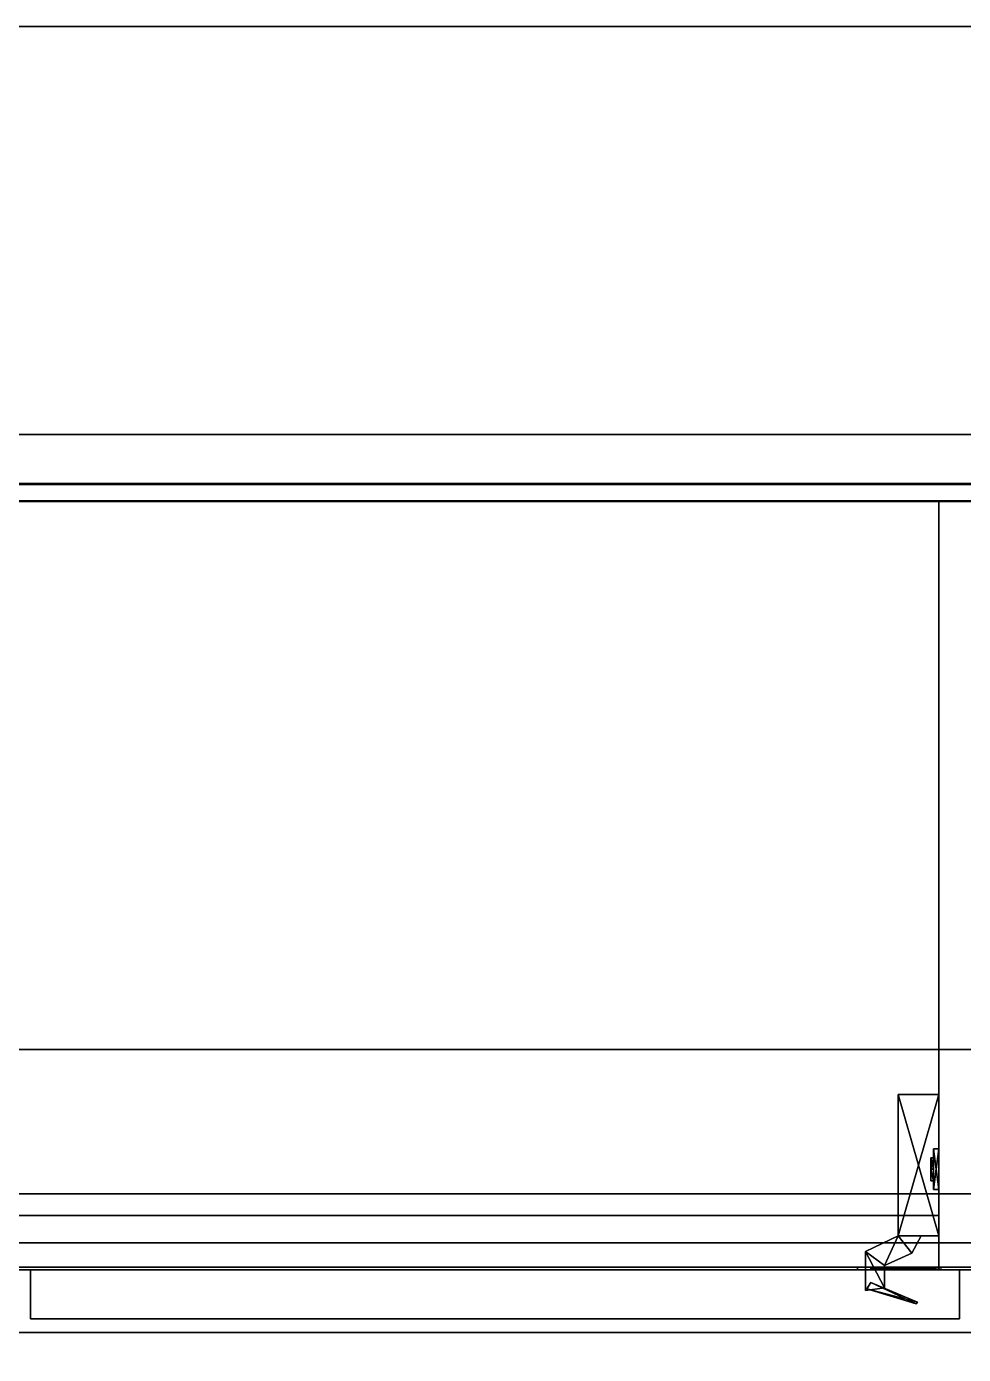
# Model space of a CAD drawing. Extents: x 0 to 5234, y -4951 to 0.
# Drawn here: x 1222.5 to 1567, y -488.1 to 0 of the extents above; entities that cross this region are included whole.
import ezdxf

# ---------------------------------------------------------------- set-up
doc = ezdxf.new("R2010")
doc.units = 0
for name, color, linetype in [('LAYER0', 7, 'CONTINUOUS'), ('LAYER100', 7, 'CONTINUOUS'), ('LAYER101', 7, 'CONTINUOUS'), ('LAYER103', 253, 'CONTINUOUS'), ('LAYER104', 253, 'CONTINUOUS'), ('LAYER105', 253, 'CONTINUOUS'), ('LAYER39', 7, 'CONTINUOUS'), ('LAYER40', 7, 'CONTINUOUS'), ('LAYER44', 7, 'CONTINUOUS'), ('LAYER45', 7, 'CONTINUOUS'), ('LAYER73', 7, 'CONTINUOUS'), ('LAYER79', 28, 'CONTINUOUS'), ('LAYER80', 253, 'CONTINUOUS'), ('LAYER81', 28, 'CONTINUOUS'), ('LAYER82', 253, 'CONTINUOUS'), ('LAYER83', 253, 'CONTINUOUS'), ('LAYER99', 7, 'CONTINUOUS')]:
    doc.layers.add(name, color=color, linetype=linetype)

msp = doc.modelspace()

# ---------------------------------------------------------------- linework, layer by layer
at = {"layer": 'LAYER0', "invisible_edges": 1}
for points in [[(5234, 0), (0, -4951), (0, 0), (5234, 0)], [(0, 0, 5), (5234, 0), (0, 0), (0, 0, 5)], [(5234, 0), (0, 0, 5), (5234, 0, 5), (5234, 0)], [(5234, -4951, 5), (0, 0, 5), (0, -4951, 5), (5234, -4951, 5)], [(0, 0, 5), (5234, -4951, 5), (5234, 0, 5), (0, 0, 5)], [(0, -4951), (5234, 0), (5234, -4951), (0, -4951)]]:
    msp.add_3dface(points, dxfattribs=at)
at = {"layer": 'LAYER100', "invisible_edges": 1}
for points in [[(1916, -168.2998, 844.5), (194, -174.2998, 844.5), (1916, -174.2998, 844.5), (1916, -168.2998, 844.5)], [(194, -174.2998, 844.5), (1916, -168.2998, 844.5), (194, -168.2998, 844.5), (194, -174.2998, 844.5)], [(194, -168.2998, 110), (1916, -174.2998, 110), (194, -174.2998, 110), (194, -168.2998, 110)], [(1916, -174.2998, 110), (194, -168.2998, 110), (1916, -168.2998, 110), (1916, -174.2998, 110)], [(1916, -168.2998, 844.5), (194, -168.2998, 110), (194, -168.2998, 844.5), (1916, -168.2998, 844.5)], [(194, -168.2998, 110), (1916, -168.2998, 844.5), (1916, -168.2998, 110), (194, -168.2998, 110)], [(1916, -174.2998, 110), (194, -174.2998, 844.5), (194, -174.2998, 110), (1916, -174.2998, 110)], [(194, -174.2998, 844.5), (1916, -174.2998, 110), (1916, -174.2998, 844.5), (194, -174.2998, 844.5)]]:
    msp.add_3dface(points, dxfattribs=at)
at = {"layer": 'LAYER101', "invisible_edges": 1}
for points in [[(1912, -150, 845), (198, -150, 725), (198, -150, 845), (1912, -150, 845)], [(198, -150, 725), (1912, -150, 845), (1912, -150, 725), (198, -150, 725)], [(1912, -168, 725), (198, -150, 725), (1912, -150, 725), (1912, -168, 725)], [(198, -150, 725), (1912, -168, 725), (198, -168, 725), (198, -150, 725)], [(198, -168, 845), (1912, -150, 845), (198, -150, 845), (198, -168, 845)], [(1912, -150, 845), (198, -168, 845), (1912, -168, 845), (1912, -150, 845)], [(1912, -168, 725), (198, -168, 845), (198, -168, 725), (1912, -168, 725)], [(198, -168, 845), (1912, -168, 725), (1912, -168, 845), (198, -168, 845)]]:
    msp.add_3dface(points, dxfattribs=at)
at = {"layer": 'LAYER103', "invisible_edges": 1}
for points in [[(2850, -150, 845), (150, -480, 845), (150, -150, 845), (2850, -150, 845)], [(150, -480, 845), (2850, -150, 845), (2850, -480, 845), (150, -480, 845)], [(150, -150, 863), (2850, -150, 845), (150, -150, 845), (150, -150, 863)], [(2850, -150, 845), (150, -150, 863), (2850, -150, 863), (2850, -150, 845)], [(2850, -480, 863), (150, -150, 863), (150, -480, 863), (2850, -480, 863)], [(150, -150, 863), (2850, -480, 863), (2850, -150, 863), (150, -150, 863)], [(2850, -480, 863), (150, -480, 845), (2850, -480, 845), (2850, -480, 863)], [(150, -480, 845), (2850, -480, 863), (150, -480, 863), (150, -480, 845)]]:
    msp.add_3dface(points, dxfattribs=at)
at = {"layer": 'LAYER104', "invisible_edges": 1}
for points in [[(150, -150, 863), (2850, -150, 933), (2850, -150, 863), (150, -150, 863)], [(2850, -150, 933), (150, -150, 863), (150, -150, 933), (2850, -150, 933)], [(150, -168, 933), (2850, -150, 933), (150, -150, 933), (150, -168, 933)], [(2850, -150, 933), (150, -168, 933), (2850, -168, 933), (2850, -150, 933)], [(2850, -168, 863), (150, -150, 863), (2850, -150, 863), (2850, -168, 863)], [(150, -150, 863), (2850, -168, 863), (150, -168, 863), (150, -150, 863)], [(150, -168, 933), (2850, -168, 863), (2850, -168, 933), (150, -168, 933)], [(2850, -168, 863), (150, -168, 933), (150, -168, 863), (2850, -168, 863)]]:
    msp.add_3dface(points, dxfattribs=at)
at = {"layer": 'LAYER105', "invisible_edges": 1}
for points in [[(120, -429, 5), (1920, -429, 95), (1920, -429, 5), (120, -429, 5)], [(1920, -429, 95), (120, -429, 5), (120, -429, 95), (1920, -429, 95)], [(120, -447, 95), (1920, -429, 95), (120, -429, 95), (120, -447, 95)], [(1920, -429, 95), (120, -447, 95), (1920, -447, 95), (1920, -429, 95)], [(1920, -447, 5), (120, -429, 5), (1920, -429, 5), (1920, -447, 5)], [(120, -429, 5), (1920, -447, 5), (120, -447, 5), (120, -429, 5)], [(120, -447, 95), (1920, -447, 5), (1920, -447, 95), (120, -447, 95)], [(1920, -447, 5), (120, -447, 95), (120, -447, 5), (1920, -447, 5)]]:
    msp.add_3dface(points, dxfattribs=at)
at = {"layer": 'LAYER39'}
for points, invisible_edges in [([(2972, 0, 5), (150, -150, 5), (0, 0, 5), (2972, 0, 5)], 1), ([(2972, 0, 2408), (2279, 0, 1974), (0, 0, 2408), (2972, 0, 2408)], 3), ([(968, 0, 1974), (0, 0, 2408), (2279, 0, 1974), (968, 0, 1974)], 3), ([(0, 0, 5), (968, 0, 1101), (2972, 0, 5), (0, 0, 5)], 3), ([(150, -150, 2408), (2972, 0, 2408), (0, 0, 2408), (150, -150, 2408)], 1), ([(150, -150, 5), (2972, 0, 5), (2822, -150, 5), (150, -150, 5)], 1), ([(2972, 0, 2408), (150, -150, 2408), (2822, -150, 2408), (2972, 0, 2408)], 1), ([(2279, 0, 1101), (2972, 0, 5), (968, 0, 1101), (2279, 0, 1101)], 3), ([(150, -150, 2408), (968, -150, 1974), (2822, -150, 2408), (150, -150, 2408)], 3), ([(968, -150, 1101), (150, -150, 5), (2279, -150, 1101), (968, -150, 1101)], 3), ([(2822, -150, 5), (2279, -150, 1101), (150, -150, 5), (2822, -150, 5)], 3), ([(2279, -150, 1974), (2822, -150, 2408), (968, -150, 1974), (2279, -150, 1974)], 3)]:
    msp.add_3dface(points, dxfattribs=dict(at, invisible_edges=invisible_edges))
at = {"layer": 'LAYER40', "invisible_edges": 1}
for points in [[(1558.012, -174.6001, 114), (1576.012, -457, 114), (1558.012, -457, 114), (1558.012, -174.6001, 114)], [(1576.012, -457, 114), (1558.012, -174.6001, 114), (1576.012, -174.6001, 114), (1576.012, -457, 114)], [(1576.012, -174.6001, 826.5), (1558.012, -457, 826.5), (1576.012, -457, 826.5), (1576.012, -174.6001, 826.5)], [(1558.012, -457, 826.5), (1576.012, -174.6001, 826.5), (1558.012, -174.6001, 826.5), (1558.012, -457, 826.5)], [(1558.012, -174.6001, 114), (1576.012, -174.6001, 826.5), (1576.012, -174.6001, 114), (1558.012, -174.6001, 114)], [(1576.012, -174.6001, 826.5), (1558.012, -174.6001, 114), (1558.012, -174.6001, 826.5), (1576.012, -174.6001, 826.5)], [(1558.012, -457, 826.5), (1558.012, -174.6001, 114), (1558.012, -457, 114), (1558.012, -457, 826.5)], [(1558.012, -174.6001, 114), (1558.012, -457, 826.5), (1558.012, -174.6001, 826.5), (1558.012, -174.6001, 114)], [(1558.012, -457, 826.5), (1576.012, -457, 114), (1576.012, -457, 826.5), (1558.012, -457, 826.5)], [(1576.012, -457, 114), (1558.012, -457, 826.5), (1558.012, -457, 114), (1576.012, -457, 114)]]:
    msp.add_3dface(points, dxfattribs=at)
at = {"layer": 'LAYER44', "invisible_edges": 1}
for points in [[(887.002, -174.6001, 363.667), (1558.012, -437, 363.667), (1558.012, -174.6001, 363.667), (887.002, -174.6001, 363.667)], [(1558.012, -437, 363.667), (887.002, -174.6001, 363.667), (887.002, -437, 363.667), (1558.012, -437, 363.667)], [(1558.012, -174.6001, 345.667), (887.002, -174.6001, 363.667), (1558.012, -174.6001, 363.667), (1558.012, -174.6001, 345.667)], [(887.002, -174.6001, 363.667), (1558.012, -174.6001, 345.667), (887.002, -174.6001, 345.667), (887.002, -174.6001, 363.667)], [(887.002, -437, 345.667), (1558.012, -174.6001, 345.667), (1558.012, -437, 345.667), (887.002, -437, 345.667)], [(1558.012, -174.6001, 345.667), (887.002, -437, 345.667), (887.002, -174.6001, 345.667), (1558.012, -174.6001, 345.667)], [(1558.012, -174.6001, 345.667), (1558.012, -437, 363.667), (1558.012, -437, 345.667), (1558.012, -174.6001, 345.667)], [(1558.012, -437, 363.667), (1558.012, -174.6001, 345.667), (1558.012, -174.6001, 363.667), (1558.012, -437, 363.667)], [(887.002, -437, 345.667), (1558.012, -437, 363.667), (887.002, -437, 363.667), (887.002, -437, 345.667)], [(1558.012, -437, 363.667), (887.002, -437, 345.667), (1558.012, -437, 345.667), (1558.012, -437, 363.667)]]:
    msp.add_3dface(points, dxfattribs=at)
at = {"layer": 'LAYER45', "invisible_edges": 1}
for points in [[(887.002, -174.6001, 613.334), (1558.012, -437, 613.334), (1558.012, -174.6001, 613.334), (887.002, -174.6001, 613.334)], [(1558.012, -437, 613.334), (887.002, -174.6001, 613.334), (887.002, -437, 613.334), (1558.012, -437, 613.334)], [(1558.012, -174.6001, 595.334), (887.002, -174.6001, 613.334), (1558.012, -174.6001, 613.334), (1558.012, -174.6001, 595.334)], [(887.002, -174.6001, 613.334), (1558.012, -174.6001, 595.334), (887.002, -174.6001, 595.334), (887.002, -174.6001, 613.334)], [(887.002, -437, 595.334), (1558.012, -174.6001, 595.334), (1558.012, -437, 595.334), (887.002, -437, 595.334)], [(1558.012, -174.6001, 595.334), (887.002, -437, 595.334), (887.002, -174.6001, 595.334), (1558.012, -174.6001, 595.334)], [(1558.012, -174.6001, 595.334), (1558.012, -437, 613.334), (1558.012, -437, 595.334), (1558.012, -174.6001, 595.334)], [(1558.012, -437, 613.334), (1558.012, -174.6001, 595.334), (1558.012, -174.6001, 613.334), (1558.012, -437, 613.334)], [(887.002, -437, 595.334), (1558.012, -437, 613.334), (887.002, -437, 613.334), (887.002, -437, 595.334)], [(1558.012, -437, 613.334), (887.002, -437, 595.334), (1558.012, -437, 595.334), (1558.012, -437, 613.334)]]:
    msp.add_3dface(points, dxfattribs=at)
at = {"layer": 'LAYER73', "invisible_edges": 1}
for points in [[(1912, -150, 96), (198, -457, 96), (198, -150, 96), (1912, -150, 96)], [(198, -457, 96), (1912, -150, 96), (1912, -457, 96), (198, -457, 96)], [(198, -150, 114), (1912, -150, 96), (198, -150, 96), (198, -150, 114)], [(1912, -150, 96), (198, -150, 114), (1912, -150, 114), (1912, -150, 96)], [(1912, -457, 114), (198, -150, 114), (198, -457, 114), (1912, -457, 114)], [(198, -150, 114), (1912, -457, 114), (1912, -150, 114), (198, -150, 114)], [(1912, -457, 114), (198, -457, 96), (1912, -457, 96), (1912, -457, 114)], [(198, -457, 96), (1912, -457, 114), (198, -457, 114), (198, -457, 96)]]:
    msp.add_3dface(points, dxfattribs=at)
at = {"layer": 'LAYER79'}
for points in [[(1528.012, -456, 219), (1528.012, -457, 219), (1528.012, -456, 219)], [(1528.012, -456, 177), (1546.012, -456, 177), (1546.012, -456, 177), (1528.012, -456, 177)], [(1528.012, -456, 219), (1546.012, -456, 219), (1546.012, -456, 219), (1528.012, -456, 219)], [(1546.012, -456, 177), (1546.012, -457, 177), (1528.012, -457, 177), (1528.012, -456, 177)], [(1528.012, -457, 177), (1528.012, -457, 219), (1528.012, -456, 219), (1528.012, -456, 177)], [(1546.012, -456, 219), (1546.012, -457, 219), (1528.012, -457, 219), (1528.012, -456, 219)], [(1528.012, -457, 177), (1546.012, -457, 177), (1546.012, -457, 219), (1528.012, -457, 219)], [(1533.012, -456, 189), (1533.012, -457, 189), (1533.012, -457, 207), (1533.012, -456, 207)], [(1533.012, -456, 189), (1533.012, -457, 189), (1546.012, -457, 189), (1546.012, -456, 189)], [(1533.012, -456, 207), (1533.012, -457, 207), (1546.012, -457, 207), (1546.012, -456, 207)], [(1533.012, -457, 189), (1533.012, -457, 207), (1533.012, -457, 189)], [(1546.012, -456, 189), (1546.012, -457, 189), (1546.012, -457, 177), (1546.012, -456, 177)], [(1546.012, -456, 207), (1546.012, -457, 207), (1546.012, -457, 219), (1546.012, -456, 219)], [(1546.012, -457, 189), (1546.012, -457, 177), (1546.012, -457, 189)], [(1546.012, -457, 207), (1546.012, -457, 219), (1546.012, -457, 207)]]:
    msp.add_3dface(points, dxfattribs=at)
for points, invisible_edges in [([(1528.012, -456, 219), (1528.012, -456, 177), (1533.012, -456, 189), (1533.012, -456, 207)], 10), ([(1528.012, -456, 177), (1533.012, -456, 189), (1546.012, -456, 189), (1546.012, -456, 177)], 1), ([(1528.012, -456, 219), (1533.012, -456, 207), (1546.012, -456, 207), (1546.012, -456, 219)], 1), ([(1546.012, -456.5, 207), (1546.012, -456.5, 189), (1533.012, -456.5, 189), (1533.012, -456.5, 207)], 1), ([(1550.221, -456.5, 203.3167), (1550.012, -456.5, 192.5), (1546.012, -456.5, 189), (1546.012, -456.5, 207)], 5), ([(1546.012, -456.75, 185), (1550.987, -456.75, 185.9896), (1550.012, -456.75, 192.5), (1546.012, -456.75, 189)], 2), ([(1550.987, -456.75, 210.0104), (1546.012, -456.75, 211), (1546.012, -456.75, 207), (1550.012, -456.75, 203.5)], 8), ([(1557.012, -456.5, 203.5), (1557.012, -456.5, 192.5), (1550.012, -456.5, 192.5), (1550.221, -456.5, 203.3167)], 4), ([(1550.987, -456.75, 185.9896), (1555.204, -456.75, 188.8076), (1553.512, -456.75, 192.5), (1550.012, -456.75, 192.5)], 10), ([(1555.204, -456.75, 207.1924), (1550.987, -456.75, 210.0104), (1550.012, -456.75, 203.5), (1553.512, -456.75, 203.5)], 10), ([(1555.204, -456.75, 188.8076), (1558.022, -456.75, 193.0251), (1557.012, -456.75, 192.5), (1553.512, -456.75, 192.5)], 10), ([(1558.022, -456.75, 202.9749), (1555.204, -456.75, 207.1924), (1553.512, -456.75, 203.5), (1557.012, -456.75, 203.5)], 10), ([(1558.022, -456.75, 193.0251), (1559.012, -456.75, 198), (1557.012, -456.75, 198), (1557.012, -456.75, 192.5)], 10), ([(1559.012, -456.75, 198), (1558.022, -456.75, 202.9749), (1557.012, -456.75, 203.5), (1557.012, -456.75, 198)], 10)]:
    msp.add_3dface(points, dxfattribs=dict(at, invisible_edges=invisible_edges))
at = {"layer": 'LAYER80'}
for points in [[(1558.012, -444.5, 191.2174), (1543.012, -444.5, 191.2174), (1558.012, -392.5, 191.2174), (1558.012, -444.5, 191.2174)], [(1558.012, -392.5, 191.2174), (1543.012, -444.5, 191.2174), (1543.012, -392.5, 191.2174), (1558.012, -392.5, 191.2174)], [(1558.012, -392.5, 191.2174), (1543.012, -392.5, 191.2174), (1558.012, -392.5, 204.7826), (1558.012, -392.5, 191.2174)], [(1558.012, -392.5, 204.7826), (1543.012, -392.5, 191.2174), (1543.012, -392.5, 204.7826), (1558.012, -392.5, 204.7826)], [(1558.012, -392.5, 204.7826), (1543.012, -392.5, 204.7826), (1558.012, -444.5, 204.7826), (1558.012, -392.5, 204.7826)], [(1558.012, -444.5, 204.7826), (1543.012, -392.5, 204.7826), (1543.012, -444.5, 204.7826), (1558.012, -444.5, 204.7826)], [(1543.012, -444.5, 191.2174), (1543.012, -444.5, 204.7826), (1543.012, -392.5, 191.2174), (1543.012, -444.5, 191.2174)], [(1543.012, -392.5, 191.2174), (1543.012, -444.5, 204.7826), (1543.012, -392.5, 204.7826), (1543.012, -392.5, 191.2174)], [(1556.012, -427.5, 224), (1558.012, -427.5, 224), (1558.012, -412.5, 224), (1556.012, -427.5, 224)], [(1556.012, -427.5, 224), (1558.012, -412.5, 224), (1556.012, -412.5, 224), (1556.012, -427.5, 224)], [(1556.012, -412.5, 224), (1558.012, -412.5, 224), (1558.012, -412.5, 172), (1556.012, -412.5, 224)], [(1556.012, -412.5, 224), (1558.012, -412.5, 172), (1556.012, -412.5, 172), (1556.012, -412.5, 224)], [(1556.012, -412.5, 172), (1558.012, -412.5, 172), (1558.012, -427.5, 172), (1556.012, -412.5, 172)], [(1556.012, -412.5, 172), (1558.012, -427.5, 172), (1556.012, -427.5, 172), (1556.012, -412.5, 172)], [(1556.012, -427.5, 172), (1556.012, -427.5, 224), (1556.012, -412.5, 224), (1556.012, -427.5, 172)], [(1556.012, -427.5, 172), (1556.012, -412.5, 224), (1556.012, -412.5, 172), (1556.012, -427.5, 172)], [(1555.012, -420, 211.2939), (1555.012, -415.7598, 216.087), (1556.012, -420, 211.2939), (1555.012, -420, 211.2939)], [(1556.012, -420, 211.2939), (1555.012, -415.7598, 216.087), (1556.012, -415.7598, 216.087), (1556.012, -420, 211.2939)], [(1555.012, -415.7598, 216.087), (1555.012, -420, 220.88), (1556.012, -415.7598, 216.087), (1555.012, -415.7598, 216.087)], [(1556.012, -415.7598, 216.087), (1555.012, -420, 220.88), (1556.012, -420, 220.88), (1556.012, -415.7598, 216.087)], [(1555.012, -420, 220.88), (1555.012, -415.7598, 216.087), (1555.012, -424.2402, 216.087), (1555.012, -420, 220.88)], [(1555.012, -424.2402, 216.087), (1555.012, -415.7598, 216.087), (1555.012, -420, 211.2939), (1555.012, -424.2402, 216.087)], [(1555.012, -420, 175.12), (1555.012, -415.7598, 179.913), (1556.012, -420, 175.12), (1555.012, -420, 175.12)], [(1556.012, -420, 175.12), (1555.012, -415.7598, 179.913), (1556.012, -415.7598, 179.913), (1556.012, -420, 175.12)], [(1555.012, -415.7598, 179.913), (1555.012, -420, 184.7061), (1556.012, -415.7598, 179.913), (1555.012, -415.7598, 179.913)], [(1556.012, -415.7598, 179.913), (1555.012, -420, 184.7061), (1556.012, -420, 184.7061), (1556.012, -415.7598, 179.913)], [(1555.012, -420, 184.7061), (1555.012, -415.7598, 179.913), (1555.012, -424.2402, 179.913), (1555.012, -420, 184.7061)], [(1555.012, -424.2402, 179.913), (1555.012, -415.7598, 179.913), (1555.012, -420, 175.12), (1555.012, -424.2402, 179.913)], [(1556.012, -420, 220.88), (1556.012, -415.7598, 216.087), (1556.012, -420, 211.2939), (1556.012, -420, 220.88)], [(1556.012, -420, 184.7061), (1556.012, -415.7598, 179.913), (1556.012, -420, 175.12), (1556.012, -420, 184.7061)], [(1555.012, -424.2402, 216.087), (1555.012, -420, 211.2939), (1556.012, -424.2402, 216.087), (1555.012, -424.2402, 216.087)], [(1556.012, -424.2402, 216.087), (1555.012, -420, 211.2939), (1556.012, -420, 211.2939), (1556.012, -424.2402, 216.087)], [(1556.012, -420, 220.88), (1555.012, -420, 220.88), (1556.012, -424.2402, 216.087), (1556.012, -420, 220.88)], [(1556.012, -424.2402, 216.087), (1555.012, -420, 220.88), (1555.012, -424.2402, 216.087), (1556.012, -424.2402, 216.087)], [(1555.012, -424.2402, 179.913), (1555.012, -420, 175.12), (1556.012, -424.2402, 179.913), (1555.012, -424.2402, 179.913)], [(1556.012, -424.2402, 179.913), (1555.012, -420, 175.12), (1556.012, -420, 175.12), (1556.012, -424.2402, 179.913)], [(1556.012, -420, 184.7061), (1555.012, -420, 184.7061), (1556.012, -424.2402, 179.913), (1556.012, -420, 184.7061)], [(1556.012, -424.2402, 179.913), (1555.012, -420, 184.7061), (1555.012, -424.2402, 179.913), (1556.012, -424.2402, 179.913)], [(1556.012, -420, 220.88), (1556.012, -420, 211.2939), (1556.012, -424.2402, 216.087), (1556.012, -420, 220.88)], [(1556.012, -420, 184.7061), (1556.012, -420, 175.12), (1556.012, -424.2402, 179.913), (1556.012, -420, 184.7061)], [(1558.012, -427.5, 172), (1558.012, -427.5, 224), (1556.012, -427.5, 224), (1558.012, -427.5, 172)], [(1558.012, -427.5, 172), (1556.012, -427.5, 224), (1556.012, -427.5, 172), (1558.012, -427.5, 172)], [(1538.012, -455.3799, 204.7826), (1543.012, -444.5, 204.7826), (1531.012, -450.23, 204.7826), (1538.012, -455.3799, 204.7826)], [(1531.012, -450.23, 191.2174), (1531.012, -450.23, 204.7826), (1543.012, -444.5, 191.2174), (1531.012, -450.23, 191.2174)], [(1543.012, -444.5, 191.2174), (1531.012, -450.23, 204.7826), (1543.012, -444.5, 204.7826), (1543.012, -444.5, 191.2174)], [(1543.012, -444.5, 191.2174), (1538.012, -455.3799, 191.2174), (1531.012, -450.23, 191.2174), (1543.012, -444.5, 191.2174)], [(1547.972, -450.8398, 204.7826), (1543.012, -444.5, 204.7826), (1538.012, -455.3799, 204.7826), (1547.972, -450.8398, 204.7826)], [(1543.012, -444.5, 191.2174), (1547.972, -450.8398, 191.2174), (1538.012, -455.3799, 191.2174), (1543.012, -444.5, 191.2174)], [(1543.012, -444.5, 204.7826), (1547.972, -450.8398, 204.7826), (1551.512, -444.5, 204.7826), (1543.012, -444.5, 204.7826)], [(1547.972, -450.8398, 191.2174), (1543.012, -444.5, 191.2174), (1551.512, -444.5, 191.2174), (1547.972, -450.8398, 191.2174)], [(1531.012, -450.23, 204.7826), (1531.012, -464.6001, 204.7826), (1538.012, -463.6001, 204.7826), (1531.012, -450.23, 204.7826)], [(1531.012, -450.23, 204.7826), (1538.012, -463.6001, 204.7826), (1538.012, -455.3799, 204.7826), (1531.012, -450.23, 204.7826)], [(1531.012, -450.23, 204.7826), (1531.012, -450.23, 191.2174), (1531.012, -464.6001, 191.2174), (1531.012, -450.23, 204.7826)], [(1531.012, -450.23, 204.7826), (1531.012, -464.6001, 191.2174), (1531.012, -464.6001, 204.7826), (1531.012, -450.23, 204.7826)], [(1531.012, -464.6001, 191.2174), (1531.012, -450.23, 191.2174), (1538.012, -463.6001, 191.2174), (1531.012, -464.6001, 191.2174)], [(1538.012, -463.6001, 191.2174), (1531.012, -450.23, 191.2174), (1538.012, -455.3799, 191.2174), (1538.012, -463.6001, 191.2174)], [(1532.942, -461.5801, 192.3478), (1549.602, -469.5, 192.3478), (1531.442, -463.96, 192.3478), (1532.942, -461.5801, 192.3478)], [(1532.942, -461.5801, 203.6522), (1531.442, -463.96, 203.6522), (1550.102, -468.9199, 203.6522), (1532.942, -461.5801, 203.6522)], [(1550.102, -468.9199, 192.3478), (1549.602, -469.5, 192.3478), (1532.942, -461.5801, 192.3478), (1550.102, -468.9199, 192.3478)], [(1550.102, -468.9199, 203.6522), (1531.442, -463.96, 203.6522), (1549.602, -469.5, 203.6522), (1550.102, -468.9199, 203.6522)], [(1549.602, -469.5, 192.3478), (1549.602, -469.5, 203.6522), (1531.442, -463.96, 192.3478), (1549.602, -469.5, 192.3478)], [(1531.442, -463.96, 192.3478), (1549.602, -469.5, 203.6522), (1531.442, -463.96, 203.6522), (1531.442, -463.96, 192.3478)]]:
    msp.add_3dface(points, dxfattribs=at)
at = {"layer": 'LAYER81'}
for points in [[(1528.012, -456, 763), (1528.012, -457, 763), (1528.012, -456, 763)], [(1528.012, -456, 721), (1546.012, -456, 721), (1546.012, -456, 721), (1528.012, -456, 721)], [(1528.012, -456, 763), (1546.012, -456, 763), (1546.012, -456, 763), (1528.012, -456, 763)], [(1546.012, -456, 721), (1546.012, -457, 721), (1528.012, -457, 721), (1528.012, -456, 721)], [(1528.012, -457, 721), (1528.012, -457, 763), (1528.012, -456, 763), (1528.012, -456, 721)], [(1546.012, -456, 763), (1546.012, -457, 763), (1528.012, -457, 763), (1528.012, -456, 763)], [(1528.012, -457, 721), (1546.012, -457, 721), (1546.012, -457, 763), (1528.012, -457, 763)], [(1533.012, -456, 733), (1533.012, -457, 733), (1533.012, -457, 751), (1533.012, -456, 751)], [(1533.012, -456, 733), (1533.012, -457, 733), (1546.012, -457, 733), (1546.012, -456, 733)], [(1533.012, -456, 751), (1533.012, -457, 751), (1546.012, -457, 751), (1546.012, -456, 751)], [(1533.012, -457, 733), (1533.012, -457, 751), (1533.012, -457, 733)], [(1546.012, -456, 733), (1546.012, -457, 733), (1546.012, -457, 721), (1546.012, -456, 721)], [(1546.012, -456, 751), (1546.012, -457, 751), (1546.012, -457, 763), (1546.012, -456, 763)], [(1546.012, -457, 733), (1546.012, -457, 721), (1546.012, -457, 733)], [(1546.012, -457, 751), (1546.012, -457, 763), (1546.012, -457, 751)]]:
    msp.add_3dface(points, dxfattribs=at)
for points, invisible_edges in [([(1528.012, -456, 763), (1528.012, -456, 721), (1533.012, -456, 733), (1533.012, -456, 751)], 10), ([(1528.012, -456, 721), (1533.012, -456, 733), (1546.012, -456, 733), (1546.012, -456, 721)], 1), ([(1528.012, -456, 763), (1533.012, -456, 751), (1546.012, -456, 751), (1546.012, -456, 763)], 1), ([(1546.012, -456.5, 751), (1546.012, -456.5, 733), (1533.012, -456.5, 733), (1533.012, -456.5, 751)], 1), ([(1550.221, -456.5, 747.3167), (1550.012, -456.5, 736.5), (1546.012, -456.5, 733), (1546.012, -456.5, 751)], 5), ([(1546.012, -456.75, 729), (1550.987, -456.75, 729.9896), (1550.012, -456.75, 736.5), (1546.012, -456.75, 733)], 2), ([(1550.987, -456.75, 754.0104), (1546.012, -456.75, 755), (1546.012, -456.75, 751), (1550.012, -456.75, 747.5)], 8), ([(1557.012, -456.5, 747.5), (1557.012, -456.5, 736.5), (1550.012, -456.5, 736.5), (1550.221, -456.5, 747.3167)], 4), ([(1550.987, -456.75, 729.9896), (1555.204, -456.75, 732.8076), (1553.512, -456.75, 736.5), (1550.012, -456.75, 736.5)], 10), ([(1555.204, -456.75, 751.1924), (1550.987, -456.75, 754.0104), (1550.012, -456.75, 747.5), (1553.512, -456.75, 747.5)], 10), ([(1555.204, -456.75, 732.8076), (1558.022, -456.75, 737.0251), (1557.012, -456.75, 736.5), (1553.512, -456.75, 736.5)], 10), ([(1558.022, -456.75, 746.9749), (1555.204, -456.75, 751.1924), (1553.512, -456.75, 747.5), (1557.012, -456.75, 747.5)], 10), ([(1558.022, -456.75, 737.0251), (1559.012, -456.75, 742), (1557.012, -456.75, 742), (1557.012, -456.75, 736.5)], 10), ([(1559.012, -456.75, 742), (1558.022, -456.75, 746.9749), (1557.012, -456.75, 747.5), (1557.012, -456.75, 742)], 10)]:
    msp.add_3dface(points, dxfattribs=dict(at, invisible_edges=invisible_edges))
at = {"layer": 'LAYER82'}
for points in [[(1558.012, -444.5, 735.2174), (1543.012, -444.5, 735.2174), (1558.012, -392.5, 735.2174), (1558.012, -444.5, 735.2174)], [(1558.012, -392.5, 735.2174), (1543.012, -444.5, 735.2174), (1543.012, -392.5, 735.2174), (1558.012, -392.5, 735.2174)], [(1558.012, -392.5, 735.2174), (1543.012, -392.5, 735.2174), (1558.012, -392.5, 748.7826), (1558.012, -392.5, 735.2174)], [(1558.012, -392.5, 748.7826), (1543.012, -392.5, 735.2174), (1543.012, -392.5, 748.7826), (1558.012, -392.5, 748.7826)], [(1558.012, -392.5, 748.7826), (1543.012, -392.5, 748.7826), (1558.012, -444.5, 748.7826), (1558.012, -392.5, 748.7826)], [(1558.012, -444.5, 748.7826), (1543.012, -392.5, 748.7826), (1543.012, -444.5, 748.7826), (1558.012, -444.5, 748.7826)], [(1543.012, -444.5, 735.2174), (1543.012, -444.5, 748.7826), (1543.012, -392.5, 735.2174), (1543.012, -444.5, 735.2174)], [(1543.012, -392.5, 735.2174), (1543.012, -444.5, 748.7826), (1543.012, -392.5, 748.7826), (1543.012, -392.5, 735.2174)], [(1556.012, -427.5, 768), (1558.012, -427.5, 768), (1558.012, -412.5, 768), (1556.012, -427.5, 768)], [(1556.012, -427.5, 768), (1558.012, -412.5, 768), (1556.012, -412.5, 768), (1556.012, -427.5, 768)], [(1556.012, -412.5, 768), (1558.012, -412.5, 768), (1558.012, -412.5, 716), (1556.012, -412.5, 768)], [(1556.012, -412.5, 768), (1558.012, -412.5, 716), (1556.012, -412.5, 716), (1556.012, -412.5, 768)], [(1556.012, -412.5, 716), (1558.012, -412.5, 716), (1558.012, -427.5, 716), (1556.012, -412.5, 716)], [(1556.012, -412.5, 716), (1558.012, -427.5, 716), (1556.012, -427.5, 716), (1556.012, -412.5, 716)], [(1556.012, -427.5, 716), (1556.012, -427.5, 768), (1556.012, -412.5, 768), (1556.012, -427.5, 716)], [(1556.012, -427.5, 716), (1556.012, -412.5, 768), (1556.012, -412.5, 716), (1556.012, -427.5, 716)], [(1555.012, -420, 755.2939), (1555.012, -415.7598, 760.087), (1556.012, -420, 755.2939), (1555.012, -420, 755.2939)], [(1556.012, -420, 755.2939), (1555.012, -415.7598, 760.087), (1556.012, -415.7598, 760.087), (1556.012, -420, 755.2939)], [(1555.012, -415.7598, 760.087), (1555.012, -420, 764.88), (1556.012, -415.7598, 760.087), (1555.012, -415.7598, 760.087)], [(1556.012, -415.7598, 760.087), (1555.012, -420, 764.88), (1556.012, -420, 764.88), (1556.012, -415.7598, 760.087)], [(1555.012, -420, 764.88), (1555.012, -415.7598, 760.087), (1555.012, -424.2402, 760.087), (1555.012, -420, 764.88)], [(1555.012, -424.2402, 760.087), (1555.012, -415.7598, 760.087), (1555.012, -420, 755.2939), (1555.012, -424.2402, 760.087)], [(1555.012, -420, 719.12), (1555.012, -415.7598, 723.913), (1556.012, -420, 719.12), (1555.012, -420, 719.12)], [(1556.012, -420, 719.12), (1555.012, -415.7598, 723.913), (1556.012, -415.7598, 723.913), (1556.012, -420, 719.12)], [(1555.012, -415.7598, 723.913), (1555.012, -420, 728.7061), (1556.012, -415.7598, 723.913), (1555.012, -415.7598, 723.913)], [(1556.012, -415.7598, 723.913), (1555.012, -420, 728.7061), (1556.012, -420, 728.7061), (1556.012, -415.7598, 723.913)], [(1555.012, -420, 728.7061), (1555.012, -415.7598, 723.913), (1555.012, -424.2402, 723.913), (1555.012, -420, 728.7061)], [(1555.012, -424.2402, 723.913), (1555.012, -415.7598, 723.913), (1555.012, -420, 719.12), (1555.012, -424.2402, 723.913)], [(1556.012, -420, 764.88), (1556.012, -415.7598, 760.087), (1556.012, -420, 755.2939), (1556.012, -420, 764.88)], [(1556.012, -420, 728.7061), (1556.012, -415.7598, 723.913), (1556.012, -420, 719.12), (1556.012, -420, 728.7061)], [(1555.012, -424.2402, 760.087), (1555.012, -420, 755.2939), (1556.012, -424.2402, 760.087), (1555.012, -424.2402, 760.087)], [(1556.012, -424.2402, 760.087), (1555.012, -420, 755.2939), (1556.012, -420, 755.2939), (1556.012, -424.2402, 760.087)], [(1556.012, -420, 764.88), (1555.012, -420, 764.88), (1556.012, -424.2402, 760.087), (1556.012, -420, 764.88)], [(1556.012, -424.2402, 760.087), (1555.012, -420, 764.88), (1555.012, -424.2402, 760.087), (1556.012, -424.2402, 760.087)], [(1555.012, -424.2402, 723.913), (1555.012, -420, 719.12), (1556.012, -424.2402, 723.913), (1555.012, -424.2402, 723.913)], [(1556.012, -424.2402, 723.913), (1555.012, -420, 719.12), (1556.012, -420, 719.12), (1556.012, -424.2402, 723.913)], [(1556.012, -420, 728.7061), (1555.012, -420, 728.7061), (1556.012, -424.2402, 723.913), (1556.012, -420, 728.7061)], [(1556.012, -424.2402, 723.913), (1555.012, -420, 728.7061), (1555.012, -424.2402, 723.913), (1556.012, -424.2402, 723.913)], [(1556.012, -420, 764.88), (1556.012, -420, 755.2939), (1556.012, -424.2402, 760.087), (1556.012, -420, 764.88)], [(1556.012, -420, 728.7061), (1556.012, -420, 719.12), (1556.012, -424.2402, 723.913), (1556.012, -420, 728.7061)], [(1558.012, -427.5, 716), (1558.012, -427.5, 768), (1556.012, -427.5, 768), (1558.012, -427.5, 716)], [(1558.012, -427.5, 716), (1556.012, -427.5, 768), (1556.012, -427.5, 716), (1558.012, -427.5, 716)], [(1538.012, -455.3799, 748.7826), (1543.012, -444.5, 748.7826), (1531.012, -450.23, 748.7826), (1538.012, -455.3799, 748.7826)], [(1531.012, -450.23, 735.2174), (1531.012, -450.23, 748.7826), (1543.012, -444.5, 735.2174), (1531.012, -450.23, 735.2174)], [(1543.012, -444.5, 735.2174), (1531.012, -450.23, 748.7826), (1543.012, -444.5, 748.7826), (1543.012, -444.5, 735.2174)], [(1543.012, -444.5, 735.2174), (1538.012, -455.3799, 735.2174), (1531.012, -450.23, 735.2174), (1543.012, -444.5, 735.2174)], [(1547.972, -450.8398, 748.7826), (1543.012, -444.5, 748.7826), (1538.012, -455.3799, 748.7826), (1547.972, -450.8398, 748.7826)], [(1543.012, -444.5, 735.2174), (1547.972, -450.8398, 735.2174), (1538.012, -455.3799, 735.2174), (1543.012, -444.5, 735.2174)], [(1543.012, -444.5, 748.7826), (1547.972, -450.8398, 748.7826), (1551.512, -444.5, 748.7826), (1543.012, -444.5, 748.7826)], [(1547.972, -450.8398, 735.2174), (1543.012, -444.5, 735.2174), (1551.512, -444.5, 735.2174), (1547.972, -450.8398, 735.2174)], [(1531.012, -450.23, 748.7826), (1531.012, -464.6001, 748.7826), (1538.012, -463.6001, 748.7826), (1531.012, -450.23, 748.7826)], [(1531.012, -450.23, 748.7826), (1538.012, -463.6001, 748.7826), (1538.012, -455.3799, 748.7826), (1531.012, -450.23, 748.7826)], [(1531.012, -450.23, 748.7826), (1531.012, -450.23, 735.2174), (1531.012, -464.6001, 735.2174), (1531.012, -450.23, 748.7826)], [(1531.012, -450.23, 748.7826), (1531.012, -464.6001, 735.2174), (1531.012, -464.6001, 748.7826), (1531.012, -450.23, 748.7826)], [(1531.012, -464.6001, 735.2174), (1531.012, -450.23, 735.2174), (1538.012, -463.6001, 735.2174), (1531.012, -464.6001, 735.2174)], [(1538.012, -463.6001, 735.2174), (1531.012, -450.23, 735.2174), (1538.012, -455.3799, 735.2174), (1538.012, -463.6001, 735.2174)], [(1532.942, -461.5801, 736.3478), (1549.602, -469.5, 736.3478), (1531.442, -463.96, 736.3478), (1532.942, -461.5801, 736.3478)], [(1532.942, -461.5801, 747.6522), (1531.442, -463.96, 747.6522), (1550.102, -468.9199, 747.6522), (1532.942, -461.5801, 747.6522)], [(1550.102, -468.9199, 736.3478), (1549.602, -469.5, 736.3478), (1532.942, -461.5801, 736.3478), (1550.102, -468.9199, 736.3478)], [(1550.102, -468.9199, 747.6522), (1531.442, -463.96, 747.6522), (1549.602, -469.5, 747.6522), (1550.102, -468.9199, 747.6522)], [(1549.602, -469.5, 736.3478), (1549.602, -469.5, 747.6522), (1531.442, -463.96, 736.3478), (1549.602, -469.5, 736.3478)], [(1531.442, -463.96, 736.3478), (1549.602, -469.5, 747.6522), (1531.442, -463.96, 747.6522), (1531.442, -463.96, 736.3478)]]:
    msp.add_3dface(points, dxfattribs=at)
at = {"layer": 'LAYER83', "invisible_edges": 1}
for points in [[(1224.009, -457, 842), (1565.509, -457, 98), (1224.009, -457, 98), (1224.009, -457, 842)], [(1565.509, -457, 98), (1224.009, -457, 842), (1565.509, -457, 842), (1565.509, -457, 98)], [(1224.009, -475, 98), (1565.509, -457, 98), (1565.509, -475, 98), (1224.009, -475, 98)], [(1565.509, -457, 98), (1224.009, -475, 98), (1224.009, -457, 98), (1565.509, -457, 98)], [(1224.009, -457, 842), (1565.509, -475, 842), (1565.509, -457, 842), (1224.009, -457, 842)], [(1565.509, -475, 842), (1224.009, -457, 842), (1224.009, -475, 842), (1565.509, -475, 842)], [(1224.009, -475, 98), (1224.009, -457, 842), (1224.009, -457, 98), (1224.009, -475, 98)], [(1224.009, -457, 842), (1224.009, -475, 98), (1224.009, -475, 842), (1224.009, -457, 842)], [(1565.509, -475, 842), (1565.509, -457, 98), (1565.509, -457, 842), (1565.509, -475, 842)], [(1565.509, -457, 98), (1565.509, -475, 842), (1565.509, -475, 98), (1565.509, -457, 98)], [(1565.509, -475, 842), (1224.009, -475, 98), (1565.509, -475, 98), (1565.509, -475, 842)], [(1224.009, -475, 98), (1565.509, -475, 842), (1224.009, -475, 842), (1224.009, -475, 98)]]:
    msp.add_3dface(points, dxfattribs=at)
at = {"layer": 'LAYER99', "invisible_edges": 1}
for points in [[(1912, -376, 826.5), (198, -456, 826.5), (198, -376, 826.5), (1912, -376, 826.5)], [(198, -456, 826.5), (1912, -376, 826.5), (1912, -456, 826.5), (198, -456, 826.5)], [(198, -376, 844.5), (1912, -376, 826.5), (198, -376, 826.5), (198, -376, 844.5)], [(1912, -376, 826.5), (198, -376, 844.5), (1912, -376, 844.5), (1912, -376, 826.5)], [(1912, -456, 844.5), (198, -376, 844.5), (198, -456, 844.5), (1912, -456, 844.5)], [(198, -376, 844.5), (1912, -456, 844.5), (1912, -376, 844.5), (198, -376, 844.5)], [(1912, -456, 844.5), (198, -456, 826.5), (1912, -456, 826.5), (1912, -456, 844.5)], [(198, -456, 826.5), (1912, -456, 844.5), (198, -456, 844.5), (198, -456, 826.5)]]:
    msp.add_3dface(points, dxfattribs=at)

# ---------------------------------------------------------------- meshes
at = {"layer": 'LAYER79'}
mesh = msp.add_polymesh((2, 9), dxfattribs=at)
for k, corner in enumerate([(1546.012, -456.75, 185), (1550.987, -456.75, 185.9896), (1555.204, -456.75, 188.8076), (1558.022, -456.75, 193.0251), (1559.012, -456.75, 198), (1558.022, -456.75, 202.9749), (1555.204, -456.75, 207.1924), (1550.987, -456.75, 210.0104), (1546.012, -456.75, 211), (1546.012, -457, 185), (1550.987, -457, 185.9896), (1555.204, -457, 188.8076), (1558.022, -457, 193.0251), (1559.012, -457, 198), (1558.022, -457, 202.9749), (1555.204, -457, 207.1924), (1550.987, -457, 210.0104), (1546.012, -457, 211)]):
    mesh.set_mesh_vertex(divmod(k, 9), corner)
at = {"layer": 'LAYER81'}
mesh = msp.add_polymesh((2, 9), dxfattribs=at)
for k, corner in enumerate([(1546.012, -456.75, 729), (1550.987, -456.75, 729.9896), (1555.204, -456.75, 732.8076), (1558.022, -456.75, 737.0251), (1559.012, -456.75, 742), (1558.022, -456.75, 746.9749), (1555.204, -456.75, 751.1924), (1550.987, -456.75, 754.0104), (1546.012, -456.75, 755), (1546.012, -457, 729), (1550.987, -457, 729.9896), (1555.204, -457, 732.8076), (1558.022, -457, 737.0251), (1559.012, -457, 742), (1558.022, -457, 746.9749), (1555.204, -457, 751.1924), (1550.987, -457, 754.0104), (1546.012, -457, 755)]):
    mesh.set_mesh_vertex(divmod(k, 9), corner)

doc.saveas('drawing.dxf')
